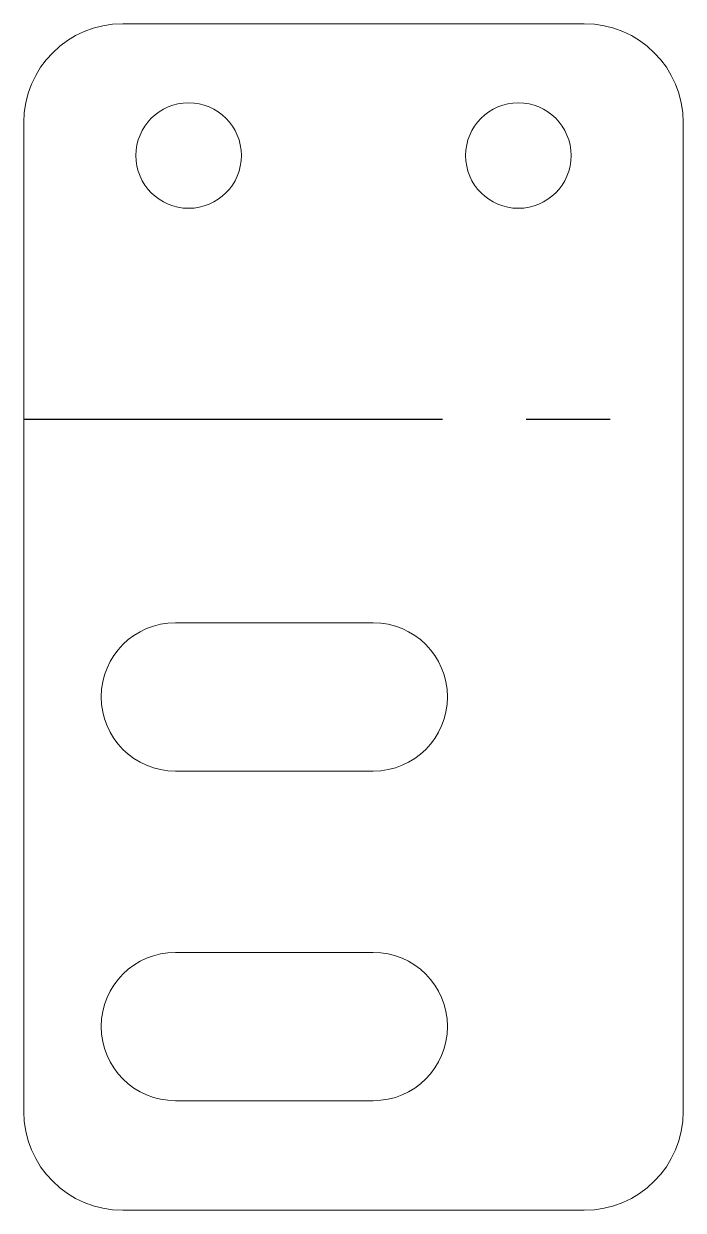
# Model space of a CAD drawing. Header units: millimetres. Extents: x -181.2 to -161.2, y -55.2 to -19.2.
import ezdxf

# ---------------------------------------------------------------- set-up
doc = ezdxf.new("R2010")
doc.units = ezdxf.units.MM
doc.linetypes.add('CENTERX2', pattern=[20.32, 12.7, -2.54, 2.54, -2.54])

msp = doc.modelspace()

# ---------------------------------------------------------------- linework, layer by layer
at = {"color": 7, "linetype": 'Continuous', "lineweight": 15}
for p, q in [((-178.25, -19.177), (-164.25, -19.177)), ((-181.25, -52.175), (-181.25, -22.177)), ((-161.25, -22.177), (-161.25, -52.175)), ((-170.65, -37.35), (-176.65, -37.35)), ((-176.65, -41.85), (-170.65, -41.85)), ((-170.65, -47.35), (-176.65, -47.35)), ((-176.65, -51.85), (-170.65, -51.85)), ((-178.25, -55.175), (-164.25, -55.175))]:
    msp.add_line(p, q, dxfattribs=at)
at = {"color": 7, "linetype": 'CENTERX2'}
msp.add_line((-181.25, -31.176), (-161.25, -31.176), dxfattribs=at)
at = {"color": 7, "linetype": 'Continuous', "lineweight": 15}
for centre in [(-176.25, -23.177), (-166.25, -23.177)]:
    msp.add_circle(centre, 1.6, dxfattribs=at)
for centre, radius, start, end in [((-178.25, -22.177), 3, 90, 180), ((-164.25, -22.177), 3, 0, 90), ((-176.65, -39.6), 2.25, 90, 270), ((-170.65, -39.6), 2.25, 270, 90), ((-176.65, -49.6), 2.25, 90, 270), ((-170.65, -49.6), 2.25, 270, 90), ((-178.25, -52.175), 3, 180, 270), ((-164.25, -52.175), 3, 270, 0)]:
    msp.add_arc(centre, radius, start, end, dxfattribs=at)

doc.saveas('drawing.dxf')
